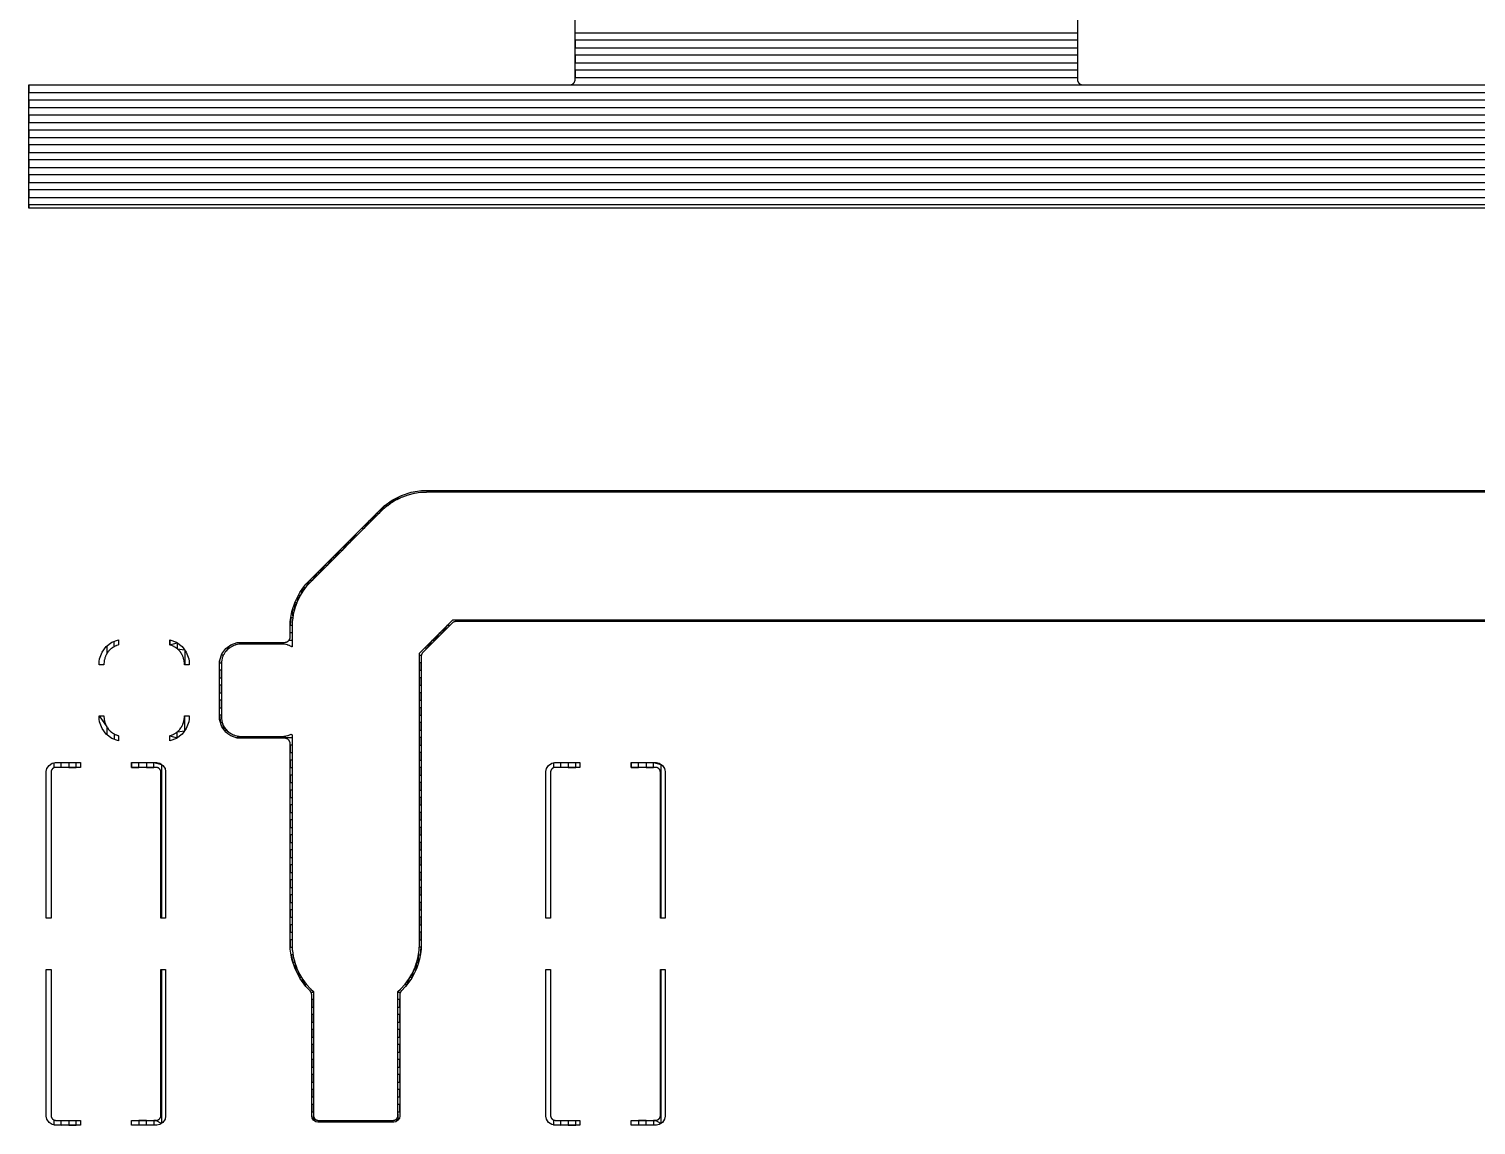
# Model space of a CAD drawing. Header units: metres. Extents: x 141.3 to 191.2, y -114.6 to -61.8.
# Drawn here: x 141.31 to 165.96, y -114.59 to -95.92 of the extents above; entities that cross this region are included whole.
import ezdxf

# ---------------------------------------------------------------- set-up
doc = ezdxf.new("R2010")
doc.units = ezdxf.units.M

msp = doc.modelspace()

# ---------------------------------------------------------------- linework, layer by layer
for points in [[(159.171, -86.499), (159.171, -96.759), (159.171, -96.759), (159.171, -96.761), (159.17, -96.763), (159.17, -96.765), (159.169, -96.768), (159.169, -96.77), (159.169, -96.772), (159.168, -96.774), (159.168, -96.776), (159.168, -96.778), (159.168, -96.78), (159.168, -96.782), (159.168, -96.784), (159.168, -96.786), (159.168, -96.788), (159.168, -96.79), (159.169, -96.792), (159.169, -96.795), (159.169, -96.797), (159.17, -96.799), (159.17, -96.801), (159.171, -96.803), (159.171, -96.805), (159.172, -96.807), (159.172, -96.809), (159.173, -96.811), (159.174, -96.813), (159.174, -96.815), (159.178, -96.823), (159.179, -96.825), (159.18, -96.827), (159.18, -96.828), (159.181, -96.83), (159.182, -96.832), (159.183, -96.834), (159.185, -96.836), (159.186, -96.837), (159.187, -96.839), (159.188, -96.841), (159.189, -96.842), (159.191, -96.844), (159.192, -96.846), (159.193, -96.847), (159.195, -96.849), (159.196, -96.85), (159.198, -96.852), (159.199, -96.853), (159.201, -96.855), (159.202, -96.856), (159.204, -96.857), (159.206, -96.858), (159.207, -96.86), (159.209, -96.861), (159.211, -96.862), (159.213, -96.863), (159.214, -96.864), (159.216, -96.865), (159.218, -96.866), (159.22, -96.867), (159.222, -96.868), (159.224, -96.869), (159.232, -96.872), (159.234, -96.873), (159.236, -96.874), (159.238, -96.874), (159.24, -96.875), (159.242, -96.875), (159.244, -96.876), (159.246, -96.876), (159.248, -96.877), (159.25, -96.877), (159.252, -96.878), (159.254, -96.878), (159.256, -96.878), (159.258, -96.878), (159.26, -96.878), (159.262, -96.879), (159.265, -96.879), (174.154, -96.879)], [(176.155, -98.921), (141.309, -98.921), (141.309, -98.975), (141.309, -96.879), (150.518, -96.879), (150.52, -96.879), (150.522, -96.878), (150.524, -96.878), (150.526, -96.878), (150.528, -96.878), (150.53, -96.878), (150.532, -96.877), (150.534, -96.877), (150.536, -96.876), (150.538, -96.876), (150.54, -96.875), (150.542, -96.875), (150.544, -96.874), (150.546, -96.874), (150.548, -96.873), (150.55, -96.872), (150.558, -96.869), (150.56, -96.868), (150.562, -96.867), (150.564, -96.866), (150.566, -96.865), (150.568, -96.864), (150.569, -96.863), (150.571, -96.862), (150.573, -96.861), (150.575, -96.86), (150.576, -96.858), (150.578, -96.857), (150.58, -96.856), (150.581, -96.855), (150.583, -96.853), (150.584, -96.852), (150.586, -96.85), (150.587, -96.849), (150.589, -96.847), (150.59, -96.846), (150.591, -96.844), (150.593, -96.842), (150.594, -96.841), (150.595, -96.839), (150.596, -96.837), (150.598, -96.836), (150.599, -96.834), (150.6, -96.832), (150.601, -96.83), (150.602, -96.828), (150.603, -96.827), (150.603, -96.825), (150.604, -96.823), (150.608, -96.815), (150.608, -96.813), (150.609, -96.811), (150.61, -96.809), (150.61, -96.807), (150.611, -96.805), (150.612, -96.803), (150.612, -96.801), (150.612, -96.799), (150.613, -96.797), (150.613, -96.795), (150.613, -96.792), (150.614, -96.79), (150.614, -96.788), (150.614, -96.786), (150.614, -96.784), (150.614, -96.782), (150.614, -96.78), (150.614, -96.778), (150.614, -96.776), (150.614, -96.774), (150.613, -96.772), (150.613, -96.77), (150.613, -96.768), (150.612, -96.765), (150.612, -96.763), (150.612, -96.761), (150.611, -96.759), (150.611, -96.759), (150.611, -90.571)], [(176.155, -95.47), (176.155, -98.975), (141.309, -98.975)], [(150.611, -95.989), (159.171, -95.989), (159.171, -96.116), (150.611, -96.116), (150.611, -96.244), (159.171, -96.244), (159.171, -96.371), (150.611, -96.371), (150.611, -96.499), (159.171, -96.499), (159.171, -96.626), (150.611, -96.626), (150.611, -96.754), (159.171, -96.754)], [(176.155, -96.881), (141.309, -96.881), (141.309, -97.009), (176.155, -97.009)], [(176.155, -97.136), (141.309, -97.136), (141.309, -97.264), (176.155, -97.264)], [(176.155, -97.391), (141.309, -97.391), (141.309, -97.519), (176.155, -97.519)], [(176.155, -97.646), (141.309, -97.646), (141.309, -97.774), (176.155, -97.774)], [(176.155, -97.901), (141.309, -97.901), (141.309, -98.029), (176.155, -98.029)], [(176.155, -98.156), (141.309, -98.156), (141.309, -98.284), (176.155, -98.284)], [(176.155, -98.411), (141.309, -98.411), (141.309, -98.539), (176.155, -98.539)], [(176.155, -98.666), (141.309, -98.666), (141.309, -98.794), (176.155, -98.794)], [(144.621, -106.591), (144.586, -106.591), (144.556, -106.688), (144.558, -106.672), (144.595, -106.565), (144.661, -106.477), (144.749, -106.411), (144.856, -106.374), (144.872, -106.372), (145.663, -106.372), (145.666, -106.372), (145.668, -106.372), (145.67, -106.372), (145.672, -106.372), (145.674, -106.372), (145.676, -106.372), (145.678, -106.371), (145.68, -106.371), (145.682, -106.37), (145.684, -106.37), (145.686, -106.369), (145.688, -106.369), (145.69, -106.368), (145.692, -106.368), (145.694, -106.367), (145.696, -106.366), (145.704, -106.363), (145.706, -106.362), (145.708, -106.361), (145.71, -106.36), (145.712, -106.359), (145.714, -106.358), (145.715, -106.357), (145.717, -106.356), (145.719, -106.355), (145.721, -106.354), (145.722, -106.352), (145.724, -106.351), (145.726, -106.35), (145.727, -106.348), (145.729, -106.347), (145.73, -106.346), (145.732, -106.344), (145.733, -106.343), (145.735, -106.341), (145.736, -106.34), (145.737, -106.338), (145.739, -106.336), (145.74, -106.335), (145.741, -106.333), (145.742, -106.331), (145.743, -106.33), (145.745, -106.328), (145.746, -106.326), (145.747, -106.324), (145.748, -106.322), (145.748, -106.32), (145.749, -106.319), (145.75, -106.317), (145.754, -106.309), (145.754, -106.307), (145.755, -106.305), (145.756, -106.303), (145.756, -106.301), (145.757, -106.299), (145.757, -106.297), (145.758, -106.295), (145.758, -106.293), (145.759, -106.291), (145.759, -106.288), (145.759, -106.286), (145.76, -106.284), (145.76, -106.282), (145.76, -106.28), (145.76, -106.278), (145.76, -106.276), (145.76, -106.021), (145.787, -105.847), (145.842, -105.68), (145.921, -105.524), (145.975, -105.45), (145.975, -105.45), (146.025, -105.382), (147.355, -104.051), (147.497, -103.948), (147.654, -103.868), (147.821, -103.814), (147.994, -103.786), (187.78, -103.786)], [(187.692, -103.816), (148.082, -103.816), (148.08, -103.817), (148.078, -103.817), (147.98, -103.821), (147.978, -103.822), (147.976, -103.822), (147.974, -103.822), (147.971, -103.822), (147.874, -103.837), (147.872, -103.837), (147.87, -103.837), (147.868, -103.838), (147.866, -103.838), (147.771, -103.862), (147.769, -103.863), (147.767, -103.863), (147.765, -103.864), (147.763, -103.865), (147.67, -103.898), (147.669, -103.898), (147.667, -103.899), (147.665, -103.9), (147.663, -103.901), (147.574, -103.943), (147.572, -103.944), (147.57, -103.945), (147.568, -103.946), (147.567, -103.947), (147.482, -103.997), (147.481, -103.998), (147.479, -103.999), (147.477, -104.001), (147.476, -104.002), (147.397, -104.06), (147.395, -104.062), (147.393, -104.063), (147.392, -104.064), (147.39, -104.066), (147.317, -104.132), (147.316, -104.133), (147.314, -104.134), (146.108, -105.341), (146.106, -105.342), (146.105, -105.344), (146.039, -105.417), (146.038, -105.418), (146.036, -105.42), (146.035, -105.421), (146.034, -105.423), (145.975, -105.502), (145.974, -105.504), (145.973, -105.505), (145.972, -105.507), (145.971, -105.509), (145.92, -105.593), (145.919, -105.595), (145.918, -105.597), (145.917, -105.599), (145.916, -105.601), (145.874, -105.689), (145.873, -105.691), (145.873, -105.693), (145.872, -105.695), (145.871, -105.697), (145.838, -105.789), (145.838, -105.789), (145.837, -105.791), (145.837, -105.793), (145.836, -105.795), (145.836, -105.797), (145.812, -105.893), (145.811, -105.895), (145.811, -105.897), (145.81, -105.899), (145.81, -105.901), (145.796, -105.998), (145.795, -106), (145.795, -106.002), (145.795, -106.004), (145.795, -106.006), (145.79, -106.104), (145.79, -106.106), (145.79, -106.109), (145.79, -106.448), (145.784, -106.445), (145.782, -106.444), (145.78, -106.443), (145.778, -106.442), (145.776, -106.441), (145.754, -106.43), (145.752, -106.429), (145.75, -106.429), (145.748, -106.428), (145.746, -106.427), (145.723, -106.419), (145.723, -106.419), (145.721, -106.418), (145.719, -106.417), (145.717, -106.417), (145.715, -106.416), (145.691, -106.41), (145.689, -106.41), (145.687, -106.409), (145.685, -106.409), (145.683, -106.409), (145.659, -106.405), (145.657, -106.405), (145.655, -106.405), (145.653, -106.404), (145.651, -106.404), (145.626, -106.403), (145.624, -106.403), (145.622, -106.403), (144.922, -106.403), (144.92, -106.403), (144.918, -106.403), (144.893, -106.404), (144.891, -106.404), (144.889, -106.405), (144.887, -106.405), (144.885, -106.405), (144.861, -106.409), (144.859, -106.409), (144.857, -106.409), (144.855, -106.41), (144.853, -106.41), (144.829, -106.416), (144.827, -106.417), (144.825, -106.417), (144.823, -106.418), (144.821, -106.419), (144.798, -106.427), (144.796, -106.428), (144.794, -106.429), (144.792, -106.429), (144.79, -106.43), (144.768, -106.441), (144.766, -106.442), (144.764, -106.443), (144.762, -106.444), (144.76, -106.445), (144.739, -106.457), (144.738, -106.458), (144.736, -106.459), (144.734, -106.461), (144.732, -106.462), (144.713, -106.476), (144.711, -106.478), (144.709, -106.479), (144.708, -106.48), (144.706, -106.482), (144.688, -106.498), (144.687, -106.5), (144.685, -106.501), (144.684, -106.503), (144.682, -106.504), (144.666, -106.522), (144.664, -106.524), (144.663, -106.525), (144.662, -106.527), (144.66, -106.529), (144.646, -106.548), (144.645, -106.55), (144.643, -106.552), (144.642, -106.554), (144.641, -106.555), (144.629, -106.576), (144.628, -106.578), (144.627, -106.58), (144.626, -106.582), (144.625, -106.584), (144.614, -106.606), (144.613, -106.608), (144.613, -106.61), (144.612, -106.612), (144.611, -106.614), (144.603, -106.637), (144.603, -106.637), (144.603, -106.637), (144.602, -106.639), (144.601, -106.641), (144.601, -106.643), (144.6, -106.645), (144.594, -106.669), (144.594, -106.671), (144.593, -106.673), (144.593, -106.675), (144.593, -106.677), (144.589, -106.701), (144.589, -106.703), (144.589, -106.705), (144.588, -106.707), (144.588, -106.709), (144.587, -106.734)], [(146.982, -104.424), (147.025, -104.424), (147.11, -104.296), (147.152, -104.296), (147.237, -104.169), (147.28, -104.169), (147.369, -104.041), (147.422, -104.041), (147.564, -103.914), (147.635, -103.914)], [(146.897, -104.551), (146.855, -104.551), (146.77, -104.679), (146.727, -104.679), (146.642, -104.806), (146.6, -104.806), (146.515, -104.934), (146.472, -104.934), (146.387, -105.061), (146.345, -105.061), (146.26, -105.189), (146.217, -105.189), (146.132, -105.316), (146.09, -105.316), (146.018, -105.444), (145.979, -105.444), (145.933, -105.571), (145.897, -105.571), (145.87, -105.699), (145.836, -105.699), (145.828, -105.826), (145.794, -105.826), (145.802, -105.954), (145.771, -105.954), (145.76, -106.081), (145.791, -106.081)], [(187.78, -106.018), (148.584, -106.018), (148.582, -106.018), (148.58, -106.018), (148.578, -106.018), (148.576, -106.018), (148.574, -106.018), (148.572, -106.018), (148.569, -106.019), (148.567, -106.019), (148.565, -106.02), (148.563, -106.02), (148.561, -106.021), (148.559, -106.021), (148.557, -106.022), (148.555, -106.022), (148.553, -106.023), (148.552, -106.024), (148.543, -106.027), (148.541, -106.028), (148.54, -106.029), (148.538, -106.03), (148.536, -106.031), (148.534, -106.032), (148.532, -106.033), (148.53, -106.034), (148.529, -106.035), (148.527, -106.036), (148.525, -106.038), (148.524, -106.039), (148.522, -106.04), (148.52, -106.042), (148.519, -106.043), (148.517, -106.044), (148.516, -106.046), (148.019, -106.542), (148.018, -106.544), (148.016, -106.545), (148.015, -106.547), (148.014, -106.548), (148.012, -106.55), (148.011, -106.552), (148.01, -106.553), (148.009, -106.555), (148.008, -106.557), (148.006, -106.559), (148.005, -106.561), (148.004, -106.562), (148.003, -106.564), (148.003, -106.566), (148.002, -106.568), (148.001, -106.57), (147.997, -106.578), (147.997, -106.58), (147.996, -106.582), (147.995, -106.584), (147.995, -106.586), (147.994, -106.588), (147.994, -106.59), (147.993, -106.592), (147.993, -106.594), (147.992, -106.596), (147.992, -106.598), (147.992, -106.6), (147.991, -106.602), (147.991, -106.604), (147.991, -106.606), (147.991, -106.608), (147.991, -106.611), (147.991, -111.594), (147.983, -111.644), (147.964, -111.767), (147.952, -111.801), (147.943, -111.83), (147.909, -111.934), (147.83, -112.091), (147.726, -112.233), (147.654, -112.305), (147.653, -112.306), (147.651, -112.308), (147.65, -112.309), (147.649, -112.311), (147.647, -112.313), (147.646, -112.314), (147.645, -112.316), (147.644, -112.318), (147.643, -112.319), (147.641, -112.321), (147.64, -112.323), (147.639, -112.325), (147.638, -112.327), (147.638, -112.329), (147.637, -112.33), (147.636, -112.332), (147.632, -112.341), (147.632, -112.342), (147.631, -112.344), (147.63, -112.346), (147.63, -112.348), (147.629, -112.35), (147.629, -112.352), (147.628, -112.354), (147.628, -112.356), (147.627, -112.358), (147.627, -112.361), (147.627, -112.363), (147.626, -112.365), (147.626, -112.367), (147.626, -112.369), (147.626, -112.371), (147.626, -112.373), (147.626, -114.438), (147.619, -114.472), (147.594, -114.51), (147.556, -114.536), (147.522, -114.543), (146.229, -114.543), (146.195, -114.536), (146.157, -114.51), (146.132, -114.472), (146.125, -114.438), (146.125, -112.373), (146.125, -112.371), (146.125, -112.369), (146.125, -112.367), (146.125, -112.365), (146.124, -112.363), (146.124, -112.361), (146.124, -112.358), (146.123, -112.356), (146.123, -112.354), (146.122, -112.352), (146.122, -112.35), (146.121, -112.348), (146.121, -112.346), (146.12, -112.344), (146.119, -112.342), (146.119, -112.341), (146.115, -112.332), (146.114, -112.33), (146.113, -112.329), (146.113, -112.327), (146.112, -112.325), (146.111, -112.323), (146.11, -112.321), (146.108, -112.319), (146.107, -112.318), (146.106, -112.316), (146.105, -112.314), (146.104, -112.313), (146.102, -112.311), (146.101, -112.309), (146.1, -112.308), (146.098, -112.306), (146.097, -112.305), (146.025, -112.233), (145.921, -112.091), (145.842, -111.934), (145.787, -111.767), (145.76, -111.594), (145.76, -108.1), (145.76, -108.098), (145.76, -108.096), (145.76, -108.094), (145.76, -108.092), (145.759, -108.09), (145.759, -108.088), (145.759, -108.085), (145.758, -108.083), (145.758, -108.081), (145.757, -108.079), (145.757, -108.077), (145.756, -108.075), (145.756, -108.073), (145.755, -108.071), (145.754, -108.069), (145.754, -108.067), (145.75, -108.059), (145.749, -108.057), (145.748, -108.056), (145.748, -108.054), (145.747, -108.052), (145.746, -108.05), (145.745, -108.048), (145.743, -108.046), (145.742, -108.045), (145.741, -108.043), (145.74, -108.041), (145.739, -108.04), (145.737, -108.038), (145.736, -108.036), (145.735, -108.035), (145.733, -108.033), (145.732, -108.032), (145.73, -108.03), (145.729, -108.029), (145.727, -108.028), (145.726, -108.026), (145.724, -108.025), (145.722, -108.024), (145.721, -108.022), (145.719, -108.021), (145.717, -108.02), (145.715, -108.019), (145.714, -108.018), (145.712, -108.017), (145.71, -108.016), (145.708, -108.015), (145.706, -108.014), (145.704, -108.013), (145.696, -108.01), (145.694, -108.009), (145.692, -108.008), (145.69, -108.008), (145.688, -108.007), (145.686, -108.007), (145.684, -108.006), (145.682, -108.006), (145.68, -108.005), (145.678, -108.005), (145.676, -108.004), (145.674, -108.004), (145.672, -108.004), (145.67, -108.004), (145.668, -108.004), (145.666, -108.004), (145.663, -108.004), (144.872, -108.004), (144.856, -108.002), (144.792, -107.98), (144.749, -107.965), (144.698, -107.927), (144.661, -107.899), (144.595, -107.811), (144.558, -107.704), (144.556, -107.688), (144.556, -106.688), (144.556, -106.719), (144.588, -106.719), (144.587, -106.734), (144.587, -106.736), (144.587, -106.738), (144.587, -107.638), (144.587, -107.64), (144.587, -107.642), (144.588, -107.667), (144.588, -107.669), (144.589, -107.671), (144.589, -107.673), (144.589, -107.675), (144.593, -107.699), (144.593, -107.701), (144.593, -107.703), (144.594, -107.705), (144.594, -107.707), (144.6, -107.731), (144.601, -107.733), (144.601, -107.735), (144.602, -107.737), (144.603, -107.739), (144.611, -107.762), (144.612, -107.764), (144.613, -107.766), (144.613, -107.768), (144.614, -107.77), (144.625, -107.792), (144.626, -107.794), (144.627, -107.796), (144.628, -107.798), (144.629, -107.8), (144.641, -107.821), (144.642, -107.822), (144.643, -107.824), (144.645, -107.826), (144.646, -107.828), (144.66, -107.847), (144.662, -107.849), (144.663, -107.851), (144.664, -107.852), (144.666, -107.854), (144.682, -107.872), (144.684, -107.873), (144.685, -107.875), (144.687, -107.876), (144.688, -107.878), (144.706, -107.894), (144.708, -107.896), (144.709, -107.897), (144.711, -107.898), (144.713, -107.9), (144.732, -107.914), (144.734, -107.915), (144.736, -107.917), (144.738, -107.918), (144.739, -107.919), (144.76, -107.931), (144.762, -107.932), (144.764, -107.933), (144.766, -107.934), (144.768, -107.935), (144.79, -107.946), (144.792, -107.947), (144.794, -107.947), (144.796, -107.948), (144.798, -107.949), (144.821, -107.957), (144.821, -107.957), (144.823, -107.958), (144.825, -107.959), (144.827, -107.959), (144.829, -107.96), (144.853, -107.966), (144.855, -107.966), (144.857, -107.967), (144.859, -107.967), (144.861, -107.967), (144.885, -107.971), (144.887, -107.971), (144.889, -107.971), (144.891, -107.972), (144.893, -107.972), (144.918, -107.973), (144.92, -107.973), (144.922, -107.973), (145.622, -107.973), (145.624, -107.973), (145.626, -107.973), (145.651, -107.972), (145.653, -107.972), (145.655, -107.971), (145.657, -107.971), (145.659, -107.971), (145.683, -107.967), (145.685, -107.967), (145.687, -107.967), (145.689, -107.966), (145.691, -107.966), (145.715, -107.96), (145.717, -107.959), (145.719, -107.959), (145.721, -107.958), (145.723, -107.957), (145.746, -107.949), (145.748, -107.948), (145.75, -107.947), (145.752, -107.947), (145.754, -107.946), (145.776, -107.935), (145.778, -107.934), (145.778, -107.934), (145.79, -107.946), (145.79, -111.506), (145.79, -111.508), (145.79, -111.51), (145.795, -111.608), (145.795, -111.61), (145.795, -111.612), (145.795, -111.614), (145.796, -111.617), (145.81, -111.714), (145.81, -111.716), (145.811, -111.718), (145.811, -111.72), (145.812, -111.722), (145.836, -111.817), (145.836, -111.819), (145.837, -111.821), (145.837, -111.823), (145.838, -111.825), (145.871, -111.918), (145.872, -111.919), (145.873, -111.921), (145.873, -111.923), (145.874, -111.925), (145.916, -112.014), (145.917, -112.016), (145.918, -112.018), (145.919, -112.02), (145.92, -112.021), (145.971, -112.106), (145.972, -112.107), (145.973, -112.109), (145.974, -112.111), (145.975, -112.112), (146.034, -112.191), (146.035, -112.193), (146.036, -112.195), (146.038, -112.196), (146.039, -112.198), (146.105, -112.271), (146.106, -112.272), (146.108, -112.274), (146.109, -112.275), (146.111, -112.276), (146.156, -112.317), (146.156, -114.427), (146.156, -114.429), (146.156, -114.431), (146.156, -114.433), (146.156, -114.435), (146.156, -114.437), (146.156, -114.439), (146.157, -114.442), (146.157, -114.444), (146.158, -114.446), (146.158, -114.448), (146.159, -114.45), (146.159, -114.452), (146.16, -114.454), (146.16, -114.456), (146.161, -114.458), (146.162, -114.46), (146.163, -114.461), (146.164, -114.463), (146.165, -114.465), (146.166, -114.467), (146.167, -114.469), (146.168, -114.471), (146.169, -114.472), (146.17, -114.474), (146.171, -114.476), (146.172, -114.478), (146.173, -114.479), (146.175, -114.481), (146.176, -114.483), (146.178, -114.484), (146.179, -114.486), (146.18, -114.487), (146.182, -114.489), (146.183, -114.49), (146.185, -114.491), (146.187, -114.493), (146.188, -114.494), (146.19, -114.495), (146.192, -114.496), (146.193, -114.498), (146.195, -114.499), (146.197, -114.5), (146.199, -114.501), (146.2, -114.502), (146.202, -114.503), (146.204, -114.504), (146.206, -114.505), (146.208, -114.506), (146.21, -114.506), (146.212, -114.507), (146.214, -114.508), (146.216, -114.508), (146.218, -114.509), (146.22, -114.509), (146.222, -114.51), (146.224, -114.51), (146.226, -114.511), (146.228, -114.511), (146.23, -114.511), (146.232, -114.512), (146.234, -114.512), (146.236, -114.512), (146.238, -114.512), (146.241, -114.512), (147.51, -114.512), (147.513, -114.512), (147.515, -114.512), (147.517, -114.512), (147.519, -114.512), (147.521, -114.511), (147.523, -114.511), (147.525, -114.511), (147.527, -114.51), (147.529, -114.51), (147.531, -114.509), (147.533, -114.509), (147.535, -114.508), (147.537, -114.508), (147.539, -114.507), (147.541, -114.506), (147.543, -114.506), (147.545, -114.505), (147.547, -114.504), (147.549, -114.503), (147.551, -114.502), (147.552, -114.501), (147.554, -114.5), (147.556, -114.499), (147.558, -114.498), (147.559, -114.496), (147.561, -114.495), (147.563, -114.494), (147.564, -114.493), (147.566, -114.491), (147.568, -114.49), (147.569, -114.489), (147.571, -114.487), (147.572, -114.486), (147.573, -114.484), (147.575, -114.483), (147.576, -114.481), (147.578, -114.479), (147.579, -114.478), (147.58, -114.476), (147.581, -114.474), (147.582, -114.472), (147.583, -114.471), (147.584, -114.469), (147.585, -114.467), (147.586, -114.465), (147.587, -114.463), (147.588, -114.461), (147.589, -114.46), (147.59, -114.458), (147.591, -114.456), (147.591, -114.454), (147.592, -114.452), (147.592, -114.45), (147.593, -114.448), (147.593, -114.446), (147.594, -114.444), (147.594, -114.442), (147.595, -114.439), (147.595, -114.437), (147.595, -114.435), (147.595, -114.433), (147.595, -114.431), (147.595, -114.429), (147.595, -114.427), (147.595, -112.317), (147.64, -112.276), (147.642, -112.275), (147.643, -112.274), (147.645, -112.272), (147.646, -112.271), (147.712, -112.198), (147.713, -112.196), (147.715, -112.195), (147.716, -112.193), (147.717, -112.191), (147.776, -112.112), (147.777, -112.111), (147.778, -112.109), (147.779, -112.107), (147.78, -112.106), (147.831, -112.021), (147.832, -112.02), (147.833, -112.018), (147.834, -112.016), (147.835, -112.014), (147.877, -111.925), (147.878, -111.923), (147.878, -111.921), (147.879, -111.919), (147.88, -111.918), (147.913, -111.825), (147.913, -111.825), (147.914, -111.823), (147.914, -111.821), (147.915, -111.819), (147.915, -111.817), (147.939, -111.722), (147.94, -111.72), (147.94, -111.718), (147.941, -111.716), (147.941, -111.714), (147.955, -111.617), (147.956, -111.614), (147.956, -111.612), (147.956, -111.61), (147.956, -111.608), (147.961, -111.51), (147.961, -111.508), (147.961, -111.506), (147.961, -106.558), (148.532, -105.988), (187.692, -105.988)], [(145.79, -106.209), (145.76, -106.209)], [(148.055, -106.464), (148.098, -106.464), (148.183, -106.336), (148.225, -106.336), (148.31, -106.209), (148.353, -106.209), (148.438, -106.081), (148.48, -106.081)], [(142.587, -106.753), (142.507, -106.753), (142.507, -106.695), (142.512, -106.65), (142.554, -106.537), (142.626, -106.442), (142.721, -106.37), (142.834, -106.328), (142.837, -106.327), (142.837, -106.414), (142.829, -106.416), (142.827, -106.417), (142.825, -106.417), (142.823, -106.418), (142.821, -106.419), (142.798, -106.427), (142.796, -106.428), (142.794, -106.429), (142.792, -106.429), (142.79, -106.43), (142.768, -106.441), (142.766, -106.442), (142.764, -106.443), (142.762, -106.444), (142.76, -106.445), (142.739, -106.457), (142.738, -106.458), (142.736, -106.459), (142.734, -106.461), (142.732, -106.462), (142.713, -106.476), (142.711, -106.478), (142.709, -106.479), (142.708, -106.48), (142.706, -106.482), (142.688, -106.498), (142.687, -106.5), (142.685, -106.501), (142.684, -106.503), (142.682, -106.504), (142.666, -106.522), (142.664, -106.524), (142.663, -106.525), (142.662, -106.527), (142.66, -106.529), (142.646, -106.548), (142.645, -106.55), (142.643, -106.552), (142.642, -106.554), (142.641, -106.555), (142.629, -106.576), (142.628, -106.578), (142.627, -106.58), (142.626, -106.582), (142.625, -106.584), (142.614, -106.606), (142.613, -106.608), (142.613, -106.61), (142.612, -106.612), (142.611, -106.614), (142.603, -106.637), (142.603, -106.637), (142.603, -106.637), (142.602, -106.639), (142.601, -106.641), (142.601, -106.643), (142.6, -106.645), (142.594, -106.669), (142.594, -106.671), (142.593, -106.673), (142.593, -106.675), (142.593, -106.677), (142.589, -106.701), (142.589, -106.703), (142.589, -106.705), (142.588, -106.707), (142.588, -106.709), (142.587, -106.734), (142.587, -106.736), (142.587, -106.738), (142.587, -106.753)], [(142.634, -106.435), (142.634, -106.567)], [(142.762, -106.444), (142.762, -106.355)], [(143.707, -106.327), (143.707, -106.414), (143.707, -106.414), (143.707, -106.327), (143.71, -106.328), (143.823, -106.37), (143.918, -106.442), (143.99, -106.537), (144.032, -106.65), (144.037, -106.693), (144.037, -106.694), (144.037, -106.694), (144.037, -106.695), (144.037, -106.753), (143.957, -106.753), (143.957, -106.738), (143.957, -106.736), (143.957, -106.734), (143.956, -106.709), (143.956, -106.707), (143.955, -106.705), (143.955, -106.703), (143.955, -106.701), (143.951, -106.677), (143.951, -106.675), (143.951, -106.673), (143.95, -106.671), (143.95, -106.669), (143.944, -106.645), (143.943, -106.643), (143.943, -106.641), (143.942, -106.639), (143.941, -106.637), (143.933, -106.614), (143.932, -106.612), (143.931, -106.61), (143.931, -106.608), (143.93, -106.606), (143.919, -106.584), (143.918, -106.582), (143.917, -106.58), (143.916, -106.578), (143.915, -106.576), (143.903, -106.555), (143.902, -106.554), (143.901, -106.552), (143.899, -106.55), (143.898, -106.548), (143.884, -106.529), (143.882, -106.527), (143.881, -106.525), (143.88, -106.524), (143.878, -106.522), (143.862, -106.504), (143.86, -106.503), (143.859, -106.501), (143.857, -106.5), (143.856, -106.498), (143.838, -106.482), (143.836, -106.48), (143.835, -106.479), (143.833, -106.478), (143.831, -106.476), (143.812, -106.462), (143.81, -106.461), (143.808, -106.459), (143.806, -106.458), (143.805, -106.457), (143.784, -106.445), (143.782, -106.444), (143.78, -106.443), (143.778, -106.442), (143.776, -106.441), (143.754, -106.43), (143.752, -106.429), (143.75, -106.429), (143.748, -106.428), (143.746, -106.427), (143.723, -106.419), (143.723, -106.419), (143.721, -106.418), (143.719, -106.417), (143.717, -106.417), (143.715, -106.416), (143.707, -106.414), (143.834, -106.379), (143.834, -106.479), (143.962, -106.5), (143.962, -106.753)], [(144.678, -106.464), (144.73, -106.464)], [(145.739, -106.336), (145.79, -106.336)], [(147.961, -111.436), (147.991, -111.436), (147.991, -111.309), (147.961, -111.309), (147.961, -111.181), (147.991, -111.181), (147.991, -111.054), (147.961, -111.054), (147.961, -110.926), (147.991, -110.926), (147.991, -110.799), (147.961, -110.799), (147.961, -110.671), (147.991, -110.671), (147.991, -110.544), (147.961, -110.544), (147.961, -110.416), (147.991, -110.416), (147.991, -110.289), (147.961, -110.289), (147.961, -110.161), (147.991, -110.161), (147.991, -110.034), (147.961, -110.034), (147.961, -109.906), (147.991, -109.906), (147.991, -109.779), (147.961, -109.779), (147.961, -109.651), (147.991, -109.651), (147.991, -109.524), (147.961, -109.524), (147.961, -109.396), (147.991, -109.396), (147.991, -109.269), (147.961, -109.269), (147.961, -109.141), (147.991, -109.141), (147.991, -109.014), (147.961, -109.014), (147.961, -108.886), (147.991, -108.886), (147.991, -108.759), (147.961, -108.759), (147.961, -108.631), (147.991, -108.631), (147.991, -108.504), (147.961, -108.504), (147.961, -108.376), (147.991, -108.376), (147.991, -108.249), (147.961, -108.249), (147.961, -108.121), (147.991, -108.121), (147.991, -107.994), (147.961, -107.994), (147.961, -107.866), (147.991, -107.866), (147.991, -107.739), (147.961, -107.739), (147.961, -107.611), (147.991, -107.611), (147.991, -107.484), (147.961, -107.484), (147.961, -107.356), (147.991, -107.356), (147.991, -107.229), (147.961, -107.229), (147.961, -107.101), (147.991, -107.101), (147.991, -106.974), (147.961, -106.974), (147.961, -106.846), (147.991, -106.846), (147.991, -106.719), (147.961, -106.719), (147.961, -106.591), (147.993, -106.591)], [(144.587, -106.846), (144.556, -106.846), (144.556, -106.974), (144.587, -106.974), (144.587, -107.101), (144.556, -107.101), (144.556, -107.229), (144.587, -107.229), (144.587, -107.356), (144.556, -107.356), (144.556, -107.484), (144.587, -107.484), (144.587, -107.611), (144.556, -107.611), (144.57, -107.739), (144.603, -107.739), (144.636, -107.866), (144.677, -107.866)], [(142.507, -107.623), (142.587, -107.623), (142.587, -107.638), (142.587, -107.64), (142.587, -107.642), (142.588, -107.667), (142.588, -107.669), (142.589, -107.671), (142.589, -107.673), (142.589, -107.675), (142.593, -107.699), (142.593, -107.701), (142.593, -107.703), (142.594, -107.705), (142.594, -107.707), (142.6, -107.731), (142.601, -107.733), (142.601, -107.735), (142.602, -107.737), (142.603, -107.739), (142.611, -107.762), (142.612, -107.764), (142.613, -107.766), (142.613, -107.768), (142.614, -107.77), (142.625, -107.792), (142.626, -107.794), (142.627, -107.796), (142.628, -107.798), (142.629, -107.8), (142.641, -107.821), (142.642, -107.822), (142.643, -107.824), (142.645, -107.826), (142.646, -107.828), (142.66, -107.847), (142.662, -107.849), (142.663, -107.851), (142.664, -107.852), (142.666, -107.854), (142.682, -107.872), (142.684, -107.873), (142.685, -107.875), (142.687, -107.876), (142.688, -107.878), (142.706, -107.894), (142.708, -107.896), (142.709, -107.897), (142.711, -107.898), (142.713, -107.9), (142.732, -107.914), (142.734, -107.915), (142.736, -107.917), (142.738, -107.918), (142.739, -107.919), (142.76, -107.931), (142.762, -107.932), (142.764, -107.933), (142.766, -107.934), (142.768, -107.935), (142.79, -107.946), (142.792, -107.947), (142.794, -107.947), (142.796, -107.948), (142.798, -107.949), (142.821, -107.957), (142.821, -107.957), (142.823, -107.958), (142.825, -107.959), (142.827, -107.959), (142.829, -107.96), (142.837, -107.962), (142.837, -108.049), (142.834, -108.048), (142.721, -108.006), (142.626, -107.934), (142.554, -107.839), (142.512, -107.726), (142.507, -107.681), (142.507, -107.623), (142.634, -107.809), (142.634, -107.941)], [(143.707, -107.962), (143.715, -107.96), (143.717, -107.959), (143.719, -107.959), (143.721, -107.958), (143.723, -107.957), (143.746, -107.949), (143.748, -107.948), (143.75, -107.947), (143.752, -107.947), (143.754, -107.946), (143.776, -107.935), (143.778, -107.934), (143.78, -107.933), (143.782, -107.932), (143.784, -107.931), (143.805, -107.919), (143.806, -107.918), (143.808, -107.917), (143.81, -107.915), (143.812, -107.914), (143.831, -107.9), (143.833, -107.898), (143.835, -107.897), (143.836, -107.896), (143.838, -107.894), (143.856, -107.878), (143.857, -107.876), (143.859, -107.875), (143.86, -107.873), (143.862, -107.872), (143.878, -107.854), (143.88, -107.852), (143.881, -107.851), (143.882, -107.849), (143.884, -107.847), (143.898, -107.828), (143.899, -107.826), (143.901, -107.824), (143.902, -107.822), (143.903, -107.821), (143.915, -107.8), (143.916, -107.798), (143.917, -107.796), (143.918, -107.794), (143.919, -107.792), (143.93, -107.77), (143.931, -107.768), (143.931, -107.766), (143.932, -107.764), (143.933, -107.762), (143.941, -107.739), (143.941, -107.739), (143.942, -107.737), (143.943, -107.735), (143.943, -107.733), (143.944, -107.731), (143.95, -107.707), (143.95, -107.705), (143.951, -107.703), (143.951, -107.701), (143.951, -107.699), (143.955, -107.675), (143.955, -107.673), (143.955, -107.671), (143.956, -107.669), (143.956, -107.667), (143.957, -107.642), (143.957, -107.64), (143.957, -107.638), (143.957, -107.623), (144.037, -107.623), (144.037, -107.681), (144.032, -107.726), (143.99, -107.839), (143.918, -107.934), (143.823, -108.006), (143.71, -108.048), (143.707, -108.049), (143.707, -107.962), (143.834, -107.997), (143.834, -107.897), (143.962, -107.876), (143.962, -107.623)], [(142.762, -107.932), (142.762, -108.021)], [(144.833, -107.994), (145.79, -107.994), (145.79, -108.121), (145.76, -108.121), (145.76, -108.249), (145.79, -108.249), (145.79, -108.376), (145.76, -108.376), (145.76, -108.504), (145.79, -108.504), (145.79, -108.631), (145.76, -108.631), (145.76, -108.759), (145.79, -108.759), (145.79, -108.886), (145.76, -108.886), (145.76, -109.014), (145.79, -109.014), (145.79, -109.141), (145.76, -109.141), (145.76, -109.269), (145.79, -109.269), (145.79, -109.396), (145.76, -109.396), (145.76, -109.524), (145.79, -109.524), (145.79, -109.651), (145.76, -109.651), (145.76, -109.779), (145.79, -109.779), (145.79, -109.906), (145.76, -109.906), (145.76, -110.034), (145.79, -110.034), (145.79, -110.161), (145.76, -110.161), (145.76, -110.289), (145.79, -110.289), (145.79, -110.416), (145.76, -110.416), (145.76, -110.544), (145.79, -110.544), (145.79, -110.671), (145.76, -110.671), (145.76, -110.799), (145.79, -110.799), (145.79, -110.926), (145.76, -110.926), (145.76, -111.054), (145.79, -111.054), (145.79, -111.181), (145.76, -111.181), (145.76, -111.309), (145.79, -111.309), (145.79, -111.436), (145.76, -111.436), (145.76, -111.564), (145.793, -111.564)], [(141.685, -111.071), (141.605, -111.071), (141.605, -108.569), (141.615, -108.521), (141.651, -108.466), (141.706, -108.43), (141.754, -108.42), (142.186, -108.42), (142.186, -108.5), (141.77, -108.5), (141.768, -108.5), (141.766, -108.5), (141.764, -108.5), (141.762, -108.5), (141.76, -108.501), (141.758, -108.501), (141.756, -108.501), (141.754, -108.502), (141.751, -108.502), (141.749, -108.503), (141.747, -108.503), (141.745, -108.504), (141.743, -108.504), (141.741, -108.505), (141.74, -108.506), (141.738, -108.506), (141.736, -108.507), (141.734, -108.508), (141.732, -108.509), (141.73, -108.51), (141.728, -108.511), (141.726, -108.512), (141.725, -108.513), (141.723, -108.514), (141.721, -108.516), (141.719, -108.517), (141.718, -108.518), (141.716, -108.519), (141.715, -108.521), (141.713, -108.522), (141.711, -108.523), (141.71, -108.525), (141.709, -108.526), (141.707, -108.528), (141.706, -108.529), (141.704, -108.531), (141.703, -108.533), (141.702, -108.534), (141.701, -108.536), (141.699, -108.538), (141.698, -108.54), (141.697, -108.541), (141.696, -108.543), (141.695, -108.545), (141.694, -108.547), (141.693, -108.549), (141.692, -108.551), (141.692, -108.552), (141.691, -108.554), (141.69, -108.556), (141.689, -108.558), (141.689, -108.56), (141.688, -108.562), (141.688, -108.564), (141.687, -108.566), (141.687, -108.568), (141.686, -108.57), (141.686, -108.573), (141.686, -108.575), (141.686, -108.577), (141.685, -108.579), (141.685, -108.581), (141.685, -108.583), (141.685, -108.585), (141.685, -111.071)], [(141.733, -108.424), (141.733, -108.509)], [(141.86, -108.5), (141.86, -108.42), (141.988, -108.42), (141.988, -108.5), (142.115, -108.5), (142.115, -108.42)], [(143.056, -108.42), (143.056, -108.5), (143.056, -108.5), (143.056, -108.42), (143.488, -108.42), (143.536, -108.43), (143.591, -108.466), (143.627, -108.521), (143.637, -108.569), (143.637, -111.071), (143.557, -111.071), (143.557, -108.585), (143.557, -108.583), (143.557, -108.581), (143.557, -108.579), (143.556, -108.577), (143.556, -108.575), (143.556, -108.573), (143.556, -108.57), (143.555, -108.568), (143.555, -108.566), (143.554, -108.564), (143.554, -108.562), (143.553, -108.56), (143.553, -108.558), (143.552, -108.556), (143.551, -108.554), (143.55, -108.552), (143.55, -108.551), (143.549, -108.549), (143.548, -108.547), (143.547, -108.545), (143.546, -108.543), (143.545, -108.541), (143.544, -108.54), (143.543, -108.538), (143.541, -108.536), (143.54, -108.534), (143.539, -108.533), (143.538, -108.531), (143.536, -108.529), (143.535, -108.528), (143.533, -108.526), (143.532, -108.525), (143.531, -108.523), (143.529, -108.522), (143.527, -108.521), (143.526, -108.519), (143.524, -108.518), (143.523, -108.517), (143.521, -108.516), (143.519, -108.514), (143.517, -108.513), (143.516, -108.512), (143.514, -108.511), (143.512, -108.51), (143.51, -108.509), (143.508, -108.508), (143.506, -108.507), (143.504, -108.506), (143.502, -108.506), (143.501, -108.505), (143.499, -108.504), (143.497, -108.504), (143.495, -108.503), (143.493, -108.503), (143.491, -108.502), (143.488, -108.502), (143.486, -108.501), (143.484, -108.501), (143.482, -108.501), (143.48, -108.5), (143.478, -108.5), (143.476, -108.5), (143.474, -108.5), (143.472, -108.5), (143.056, -108.5), (143.183, -108.5), (143.183, -108.42), (143.311, -108.42), (143.311, -108.5), (143.438, -108.5), (143.438, -108.42), (143.566, -108.449), (143.566, -111.071)], [(150.194, -111.071), (150.114, -111.071), (150.114, -108.569), (150.124, -108.521), (150.16, -108.466), (150.215, -108.43), (150.263, -108.42), (150.695, -108.42), (150.695, -108.5), (150.279, -108.5), (150.277, -108.5), (150.275, -108.5), (150.273, -108.5), (150.271, -108.5), (150.269, -108.501), (150.267, -108.501), (150.265, -108.501), (150.263, -108.502), (150.26, -108.502), (150.258, -108.503), (150.256, -108.503), (150.254, -108.504), (150.252, -108.504), (150.25, -108.505), (150.249, -108.506), (150.247, -108.506), (150.245, -108.507), (150.243, -108.508), (150.241, -108.509), (150.239, -108.51), (150.237, -108.511), (150.235, -108.512), (150.234, -108.513), (150.232, -108.514), (150.23, -108.516), (150.228, -108.517), (150.227, -108.518), (150.225, -108.519), (150.224, -108.521), (150.222, -108.522), (150.22, -108.523), (150.219, -108.525), (150.218, -108.526), (150.216, -108.528), (150.215, -108.529), (150.213, -108.531), (150.212, -108.533), (150.211, -108.534), (150.21, -108.536), (150.208, -108.538), (150.207, -108.54), (150.206, -108.541), (150.205, -108.543), (150.204, -108.545), (150.203, -108.547), (150.202, -108.549), (150.201, -108.551), (150.201, -108.552), (150.2, -108.554), (150.199, -108.556), (150.198, -108.558), (150.198, -108.56), (150.197, -108.562), (150.197, -108.564), (150.196, -108.566), (150.196, -108.568), (150.195, -108.57), (150.195, -108.573), (150.195, -108.575), (150.195, -108.577), (150.194, -108.579), (150.194, -108.581), (150.194, -108.583), (150.194, -108.585), (150.194, -111.071)], [(150.242, -108.424), (150.242, -108.509)], [(150.369, -108.5), (150.369, -108.42), (150.497, -108.42), (150.497, -108.5), (150.624, -108.5), (150.624, -108.42)], [(151.565, -108.42), (151.565, -108.5), (151.565, -108.5), (151.565, -108.42), (151.997, -108.42), (152.045, -108.43), (152.1, -108.466), (152.136, -108.521), (152.142, -108.548), (152.142, -108.55), (152.146, -108.569), (152.146, -111.071), (152.066, -111.071), (152.066, -108.585), (152.066, -108.583), (152.066, -108.581), (152.066, -108.579), (152.065, -108.577), (152.065, -108.575), (152.065, -108.573), (152.065, -108.57), (152.064, -108.568), (152.064, -108.566), (152.063, -108.564), (152.063, -108.562), (152.062, -108.56), (152.062, -108.558), (152.061, -108.556), (152.06, -108.554), (152.059, -108.552), (152.059, -108.551), (152.058, -108.549), (152.057, -108.547), (152.056, -108.545), (152.055, -108.543), (152.054, -108.541), (152.053, -108.54), (152.052, -108.538), (152.05, -108.536), (152.049, -108.534), (152.048, -108.533), (152.047, -108.531), (152.045, -108.529), (152.044, -108.528), (152.042, -108.526), (152.041, -108.525), (152.04, -108.523), (152.038, -108.522), (152.036, -108.521), (152.035, -108.519), (152.033, -108.518), (152.032, -108.517), (152.03, -108.516), (152.028, -108.514), (152.026, -108.513), (152.025, -108.512), (152.023, -108.511), (152.021, -108.51), (152.019, -108.509), (152.017, -108.508), (152.015, -108.507), (152.013, -108.506), (152.011, -108.506), (152.01, -108.505), (152.008, -108.504), (152.006, -108.504), (152.004, -108.503), (152.002, -108.503), (152, -108.502), (151.997, -108.502), (151.995, -108.501), (151.993, -108.501), (151.991, -108.501), (151.989, -108.5), (151.987, -108.5), (151.985, -108.5), (151.983, -108.5), (151.981, -108.5), (151.565, -108.5), (151.692, -108.5), (151.692, -108.42), (151.82, -108.42), (151.82, -108.5), (151.947, -108.5), (151.947, -108.42), (152.075, -108.449), (152.075, -111.071)], [(147.709, -112.201), (147.749, -112.201), (147.799, -112.074), (147.838, -112.074), (147.867, -111.946), (147.903, -111.946), (147.915, -111.819), (147.947, -111.819), (147.944, -111.691), (147.976, -111.691), (147.991, -111.564), (147.958, -111.564)], [(145.807, -111.691), (145.775, -111.691), (145.804, -111.819), (145.836, -111.819), (145.848, -111.946), (145.884, -111.946), (145.913, -112.074), (145.952, -112.074), (146.002, -112.201), (146.042, -112.201)], [(141.605, -111.941), (141.685, -111.941), (141.685, -114.427), (141.685, -114.429), (141.685, -114.431), (141.685, -114.433), (141.686, -114.435), (141.686, -114.437), (141.686, -114.439), (141.686, -114.442), (141.687, -114.444), (141.687, -114.446), (141.688, -114.448), (141.688, -114.45), (141.689, -114.452), (141.689, -114.454), (141.69, -114.456), (141.691, -114.458), (141.692, -114.46), (141.692, -114.461), (141.693, -114.463), (141.694, -114.465), (141.695, -114.467), (141.696, -114.469), (141.697, -114.471), (141.698, -114.472), (141.699, -114.474), (141.701, -114.476), (141.702, -114.478), (141.703, -114.479), (141.704, -114.481), (141.706, -114.483), (141.707, -114.484), (141.709, -114.486), (141.71, -114.487), (141.711, -114.489), (141.713, -114.49), (141.715, -114.491), (141.716, -114.493), (141.718, -114.494), (141.719, -114.495), (141.721, -114.496), (141.723, -114.498), (141.725, -114.499), (141.726, -114.5), (141.728, -114.501), (141.73, -114.502), (141.732, -114.503), (141.734, -114.504), (141.736, -114.505), (141.738, -114.506), (141.74, -114.506), (141.741, -114.507), (141.743, -114.508), (141.745, -114.508), (141.747, -114.509), (141.749, -114.509), (141.751, -114.51), (141.754, -114.51), (141.756, -114.511), (141.758, -114.511), (141.76, -114.511), (141.762, -114.512), (141.764, -114.512), (141.766, -114.512), (141.768, -114.512), (141.77, -114.512), (142.186, -114.512), (142.186, -114.592), (141.754, -114.592), (141.706, -114.582), (141.651, -114.546), (141.615, -114.491), (141.605, -114.443), (141.605, -111.941)], [(143.566, -111.941), (143.566, -114.563), (143.472, -114.512), (143.474, -114.512), (143.476, -114.512), (143.478, -114.512), (143.48, -114.512), (143.482, -114.511), (143.484, -114.511), (143.486, -114.511), (143.488, -114.51), (143.491, -114.51), (143.493, -114.509), (143.495, -114.509), (143.497, -114.508), (143.499, -114.508), (143.501, -114.507), (143.502, -114.506), (143.504, -114.506), (143.506, -114.505), (143.508, -114.504), (143.51, -114.503), (143.512, -114.502), (143.514, -114.501), (143.516, -114.5), (143.517, -114.499), (143.519, -114.498), (143.521, -114.496), (143.523, -114.495), (143.524, -114.494), (143.526, -114.493), (143.527, -114.491), (143.529, -114.49), (143.531, -114.489), (143.532, -114.487), (143.533, -114.486), (143.535, -114.484), (143.536, -114.483), (143.538, -114.481), (143.539, -114.479), (143.54, -114.478), (143.541, -114.476), (143.543, -114.474), (143.544, -114.472), (143.545, -114.471), (143.546, -114.469), (143.547, -114.467), (143.548, -114.465), (143.549, -114.463), (143.55, -114.461), (143.55, -114.46), (143.551, -114.458), (143.552, -114.456), (143.553, -114.454), (143.553, -114.452), (143.554, -114.45), (143.554, -114.448), (143.555, -114.446), (143.555, -114.444), (143.556, -114.442), (143.556, -114.439), (143.556, -114.437), (143.556, -114.435), (143.557, -114.433), (143.557, -114.431), (143.557, -114.429), (143.557, -114.427), (143.557, -111.941), (143.637, -111.941), (143.637, -114.443), (143.627, -114.491), (143.591, -114.546), (143.536, -114.582), (143.488, -114.592), (143.056, -114.592), (143.056, -114.512), (143.472, -114.512), (143.438, -114.512), (143.438, -114.592), (143.311, -114.592), (143.311, -114.512), (143.183, -114.512), (143.183, -114.592)], [(150.114, -111.941), (150.194, -111.941), (150.194, -114.427), (150.194, -114.429), (150.194, -114.431), (150.194, -114.433), (150.195, -114.435), (150.195, -114.437), (150.195, -114.439), (150.195, -114.442), (150.196, -114.444), (150.196, -114.446), (150.197, -114.448), (150.197, -114.45), (150.198, -114.452), (150.198, -114.454), (150.199, -114.456), (150.2, -114.458), (150.201, -114.46), (150.201, -114.461), (150.202, -114.463), (150.203, -114.465), (150.204, -114.467), (150.205, -114.469), (150.206, -114.471), (150.207, -114.472), (150.208, -114.474), (150.21, -114.476), (150.211, -114.478), (150.212, -114.479), (150.213, -114.481), (150.215, -114.483), (150.216, -114.484), (150.218, -114.486), (150.219, -114.487), (150.22, -114.489), (150.222, -114.49), (150.224, -114.491), (150.225, -114.493), (150.227, -114.494), (150.228, -114.495), (150.23, -114.496), (150.232, -114.498), (150.234, -114.499), (150.235, -114.5), (150.237, -114.501), (150.239, -114.502), (150.241, -114.503), (150.243, -114.504), (150.245, -114.505), (150.247, -114.506), (150.249, -114.506), (150.25, -114.507), (150.252, -114.508), (150.254, -114.508), (150.256, -114.509), (150.258, -114.509), (150.26, -114.51), (150.263, -114.51), (150.265, -114.511), (150.267, -114.511), (150.269, -114.511), (150.271, -114.512), (150.273, -114.512), (150.275, -114.512), (150.277, -114.512), (150.279, -114.512), (150.695, -114.512), (150.695, -114.592), (150.263, -114.592), (150.215, -114.582), (150.16, -114.546), (150.124, -114.491), (150.114, -114.443), (150.114, -111.941)], [(152.075, -111.941), (152.075, -114.563), (151.981, -114.512), (151.983, -114.512), (151.985, -114.512), (151.987, -114.512), (151.989, -114.512), (151.991, -114.511), (151.993, -114.511), (151.995, -114.511), (151.997, -114.51), (152, -114.51), (152.002, -114.509), (152.004, -114.509), (152.006, -114.508), (152.008, -114.508), (152.01, -114.507), (152.011, -114.506), (152.013, -114.506), (152.015, -114.505), (152.017, -114.504), (152.019, -114.503), (152.021, -114.502), (152.023, -114.501), (152.025, -114.5), (152.026, -114.499), (152.028, -114.498), (152.03, -114.496), (152.032, -114.495), (152.033, -114.494), (152.035, -114.493), (152.036, -114.491), (152.038, -114.49), (152.04, -114.489), (152.041, -114.487), (152.042, -114.486), (152.044, -114.484), (152.045, -114.483), (152.047, -114.481), (152.048, -114.479), (152.049, -114.478), (152.05, -114.476), (152.052, -114.474), (152.053, -114.472), (152.054, -114.471), (152.055, -114.469), (152.056, -114.467), (152.057, -114.465), (152.058, -114.463), (152.059, -114.461), (152.059, -114.46), (152.06, -114.458), (152.061, -114.456), (152.062, -114.454), (152.062, -114.452), (152.063, -114.45), (152.063, -114.448), (152.064, -114.446), (152.064, -114.444), (152.065, -114.442), (152.065, -114.439), (152.065, -114.437), (152.065, -114.435), (152.066, -114.433), (152.066, -114.431), (152.066, -114.429), (152.066, -114.427), (152.066, -111.941), (152.146, -111.941), (152.146, -114.443), (152.136, -114.491), (152.1, -114.546), (152.045, -114.582), (151.997, -114.592), (151.565, -114.592), (151.565, -114.512), (151.981, -114.512), (151.947, -114.512), (151.947, -114.592), (151.82, -114.592), (151.82, -114.512), (151.692, -114.512), (151.692, -114.592)], [(146.114, -112.329), (146.156, -112.329), (146.156, -112.456), (146.125, -112.456), (146.125, -112.584), (146.156, -112.584), (146.156, -112.711), (146.125, -112.711), (146.125, -112.839), (146.156, -112.839), (146.156, -112.966), (146.125, -112.966), (146.125, -113.094), (146.156, -113.094), (146.156, -113.221), (146.125, -113.221), (146.125, -113.349), (146.156, -113.349), (146.156, -113.476), (146.125, -113.476), (146.125, -113.604), (146.156, -113.604), (146.156, -113.731), (146.125, -113.731), (146.125, -113.859), (146.156, -113.859), (146.156, -113.986), (146.125, -113.986), (146.125, -114.114), (146.156, -114.114), (146.156, -114.241), (146.125, -114.241), (146.125, -114.369), (146.156, -114.369), (146.148, -114.496), (146.192, -114.496)], [(147.559, -114.496), (147.603, -114.496), (147.595, -114.369), (147.626, -114.369), (147.626, -114.241), (147.595, -114.241), (147.595, -114.114), (147.626, -114.114), (147.626, -113.986), (147.595, -113.986), (147.595, -113.859), (147.626, -113.859), (147.626, -113.731), (147.595, -113.731), (147.595, -113.604), (147.626, -113.604), (147.626, -113.476), (147.595, -113.476), (147.595, -113.349), (147.626, -113.349), (147.626, -113.221), (147.595, -113.221), (147.595, -113.094), (147.626, -113.094), (147.626, -112.966), (147.595, -112.966), (147.595, -112.839), (147.626, -112.839), (147.626, -112.711), (147.595, -112.711), (147.595, -112.584), (147.626, -112.584), (147.626, -112.456), (147.595, -112.456), (147.595, -112.329), (147.637, -112.329)], [(141.733, -114.503), (141.733, -114.588), (141.86, -114.592), (141.86, -114.512), (141.988, -114.512), (141.988, -114.592), (142.115, -114.592), (142.115, -114.512)], [(150.242, -114.503), (150.242, -114.588), (150.369, -114.592), (150.369, -114.512), (150.497, -114.512), (150.497, -114.592), (150.624, -114.592), (150.624, -114.512)]]:
    msp.add_lwpolyline(points)

doc.saveas('drawing.dxf')
